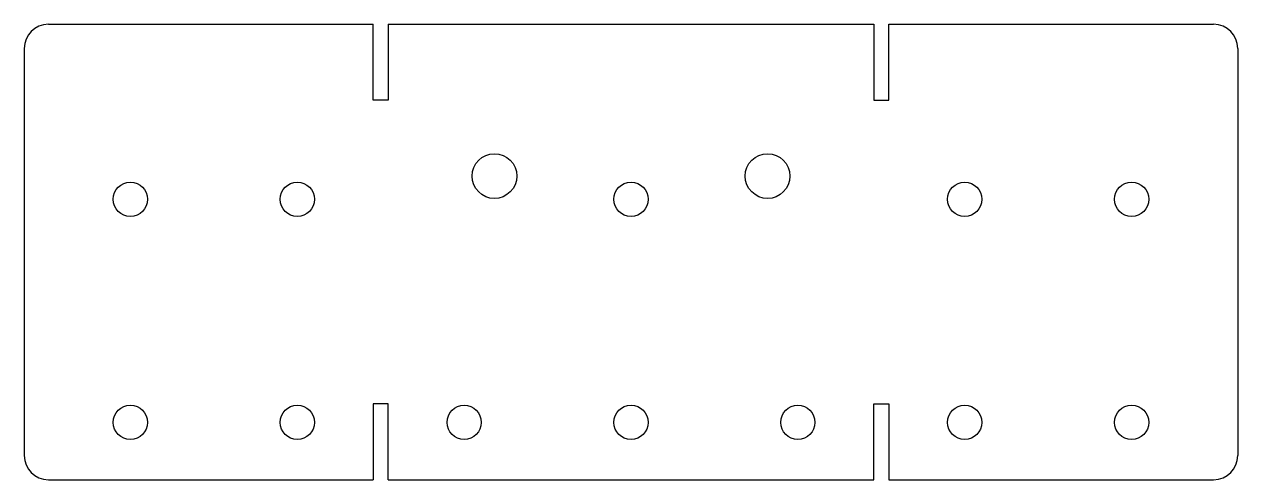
# Model space of a CAD drawing. Header units: millimetres. Extents: x 0 to 80, y -30 to 0.
import ezdxf

# ---------------------------------------------------------------- set-up
doc = ezdxf.new("R2010")
doc.units = ezdxf.units.MM

msp = doc.modelspace()

# ---------------------------------------------------------------- linework, layer by layer
at = {"color": 7, "linetype": 'Continuous', "lineweight": 25}
for p, q in [((1.5875, 0), (23, 0)), ((23, -5), (23, 0)), ((24, 0), (24, -5)), ((24, 0), (56, 0)), ((56, 0), (56, -5)), ((57, -5), (57, 0)), ((57, 0), (78.4125, 0)), ((0, -1.5875), (0, -28.4125)), ((80, -1.5875), (80, -28.4125)), ((24, -5), (23, -5)), ((56, -5), (57, -5)), ((24, -25), (23, -25)), ((23, -25), (23, -30)), ((24, -30), (24, -25)), ((56, -25), (57, -25)), ((56, -30), (56, -25)), ((57, -25), (57, -30)), ((1.5875, -30), (23, -30)), ((24, -30), (56, -30)), ((57, -30), (78.4125, -30))]:
    msp.add_line(p, q, dxfattribs=at)
for centre, radius in [((31, -10), 1.4732), ((49, -10), 1.4732), ((7, -11.525), 1.1303), ((18, -11.525), 1.1303), ((40, -11.525), 1.1303), ((62, -11.525), 1.1303), ((73, -11.525), 1.1303), ((7, -26.225), 1.1303), ((18, -26.225), 1.1303), ((29, -26.225), 1.1303), ((40, -26.225), 1.1303), ((51, -26.225), 1.1303), ((62, -26.225), 1.1303), ((73, -26.225), 1.1303)]:
    msp.add_circle(centre, radius, dxfattribs=at)
for centre, start, end in [((1.5875, -1.5875), 90, 180), ((78.4125, -1.5875), 0, 90), ((1.5875, -28.4125), 180, 270), ((78.4125, -28.4125), 270, 0)]:
    msp.add_arc(centre, 1.5875, start, end, dxfattribs=at)

doc.saveas('drawing.dxf')
